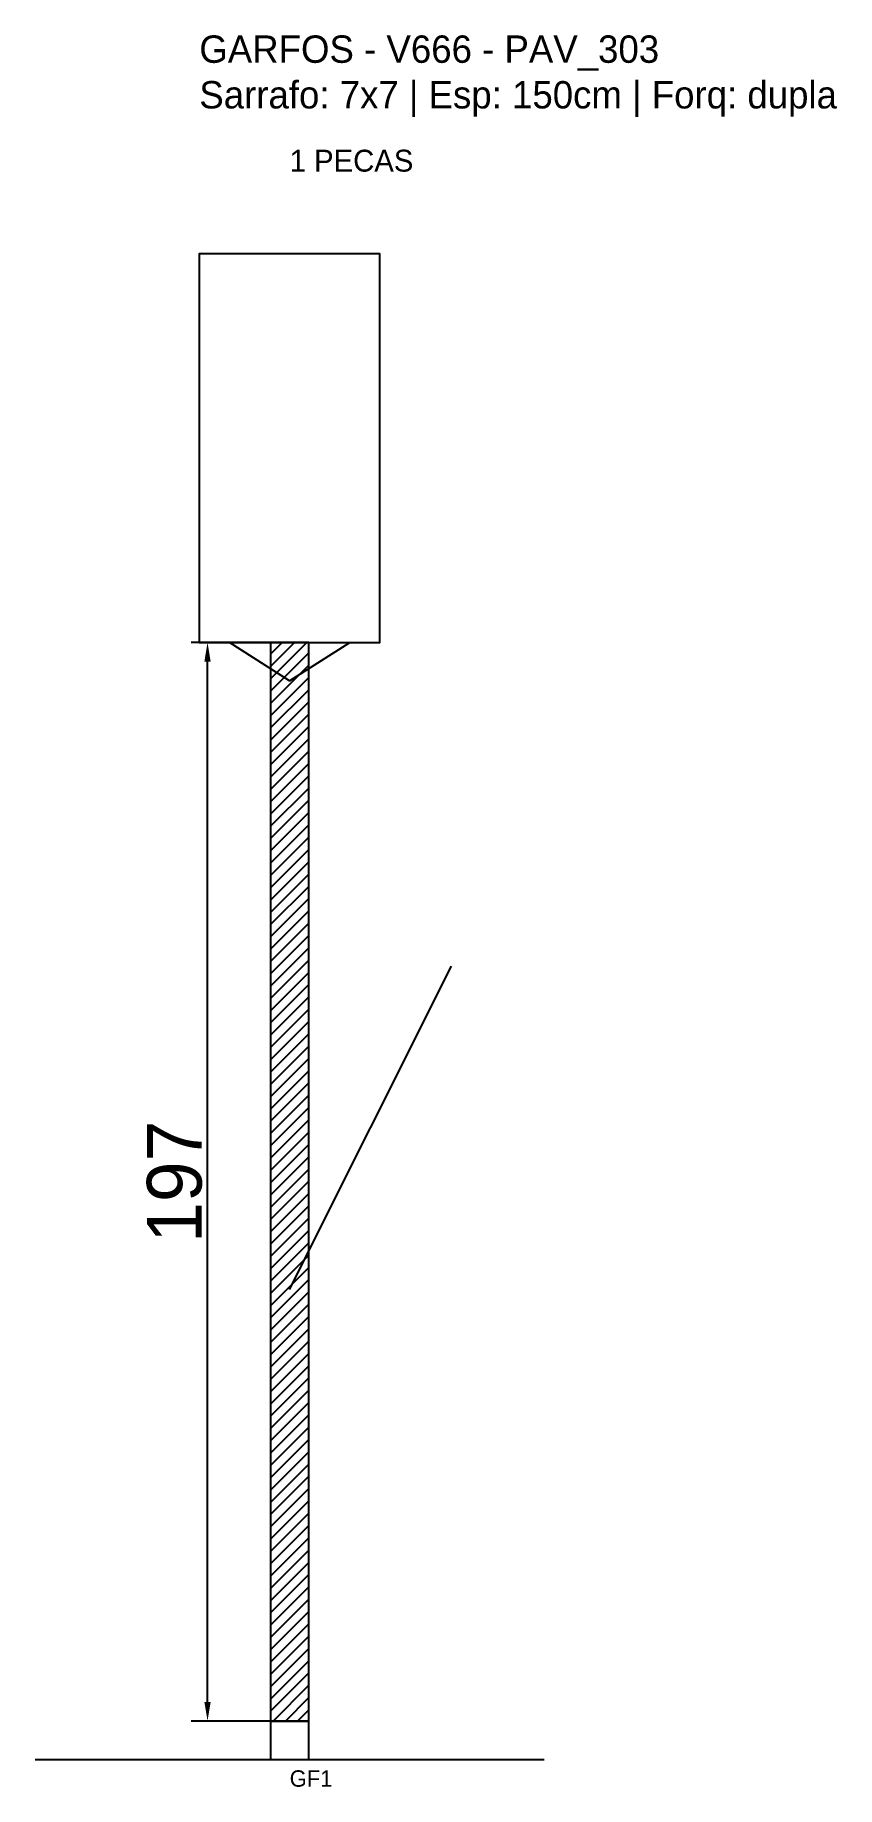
# Model space of a CAD drawing. Header units: metres. Extents: x -30 to 116, y -12 to 308.
import ezdxf

# ---------------------------------------------------------------- set-up
doc = ezdxf.new("R2010")
doc.units = ezdxf.units.M
for name, color, linetype in [('BARRA_ANCORAGEM', 1, 'Continuous'), ('COTA', 241, 'Continuous'), ('GARFOS OK', 3, 'Continuous'), ('NOME DA VIGA', 6, 'Continuous'), ('SARR_7x7', 40, 'Continuous'), ('VIGAS', 3, 'Continuous')]:
    doc.layers.add(name, color=color, linetype=linetype)
doc.dimstyles.new('EZ DXF', dxfattribs={"dimtxt": 10, "dimasz": 3.5, "dimexe": 3, "dimexo": 1.5, "dimgap": 1, "dimtad": 1, "dimdec": 1, "dimdsep": 46, "dimcen": 2.5, "dimazin": 3, "dimtfac": 1, "dimtmove": 0, "dimatfit": 3})

msp = doc.modelspace()

# ---------------------------------------------------------------- hatches: boundary and pattern name
at = {"layer": 'COTA'}
h = msp.add_hatch(dxfattribs=at)
h.set_pattern_fill('ANSI31', scale=0.5)
h.paths.add_polyline_path([(13, 0), (20, 0), (20, 197), (13, 197)])

# ---------------------------------------------------------------- linework, layer by layer
at = {"layer": 'BARRA_ANCORAGEM'}
msp.add_line((16.5, 78.8), (46.05, 137.9), dxfattribs=at)
at = {"layer": 'GARFOS OK'}
for p, q in [((16.5, 190), (5.5, 197)), ((5.5, 197), (27.5, 197)), ((16.5, 190), (27.5, 197))]:
    msp.add_line(p, q, dxfattribs=at)
at = {"layer": 'GARFOS OK', "linetype": 'CONTINUOUS'}
msp.add_line((-30, -7), (62.99, -7), dxfattribs=at)
at = {"layer": 'GARFOS OK'}
msp.add_lwpolyline([(13, 0), (20, 0), (20, 197), (13, 197), (13, 0)], dxfattribs=at)
at = {"layer": 'SARR_7x7'}
msp.add_lwpolyline([(13, -7), (20, -7), (20, 0), (13, 0), (13, -7)], dxfattribs=at)
at = {"layer": 'VIGAS'}
msp.add_lwpolyline([(0, 197), (32.99, 197), (32.99, 268), (0, 268), (0, 197)], dxfattribs=at)

# ---------------------------------------------------------------- texts
at = {"layer": 'NOME DA VIGA'}
for s, height, p in [('1 PECAS', 4, (16.5, 283)), ('GF1', 3, (16.5, -12))]:
    msp.add_text(s, height=height, dxfattribs=at).set_placement(p)
at = {"layer": 'NOME DA VIGA', "insert": (0, 293), "char_height": 5, "attachment_point": 7}
msp.add_mtext('GARFOS - V666 - PAV_303\\PSarrafo: 7x7 | Esp: 150cm | Forq: dupla', dxfattribs=at)

# ---------------------------------------------------------------- dimensions: what is measured, and where the dimension line sits
at = {"layer": 'COTA'}
msp.add_linear_dim(base=(1.5, 0), p1=(16.5, 0), p2=(16.5, 197), angle=90, dimstyle='EZ DXF', dxfattribs=at).render()

doc.saveas('drawing.dxf')
